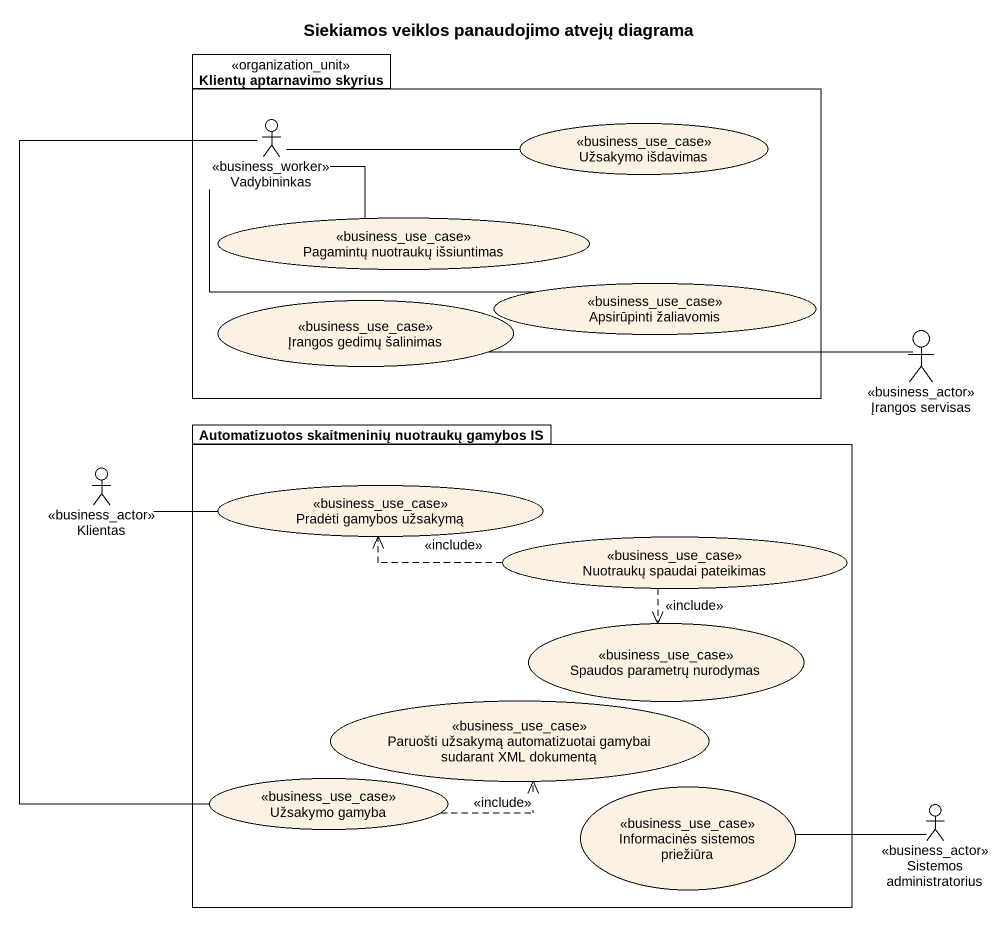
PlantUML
@startuml
title Siekiamos veiklos panaudojimo atvejų diagrama
package "Klientų aptarnavimo skyrius" as Klientų_aptarnavimo_skyrius <<organization_unit>> {
  actor Vadybininkas <<business_worker>>
  usecase "Užsakymo išdavimas" as Užsakymo_išdavimas <<business_use_case>>
  usecase "Pagamintų nuotraukų išsiuntimas" as Pagamintų_nuotraukų <<business_use_case>>
  usecase "Įrangos gedimų šalinimas" as Įrangos_gedimų_šalinimas <<business_use_case>>
  usecase "Apsirūpinti žaliavomis" as Apsirūpinti_žaliavomis <<business_use_case>>
}
actor "Įrangos servisas" as Įrangos_servisas <<business_actor>>
package "Automatizuotos skaitmeninių nuotraukų gamybos IS" as Automatizuotos_skaitmeninių {
  usecase "Pradėti gamybos užsakymą" as Pradėti_gamybos_užsakymą <<business_use_case>>
  usecase "Nuotraukų spaudai pateikimas" as Nuotraukų_spaudai_pateikimas <<business_use_case>>
  usecase "Spaudos parametrų nurodymas" as Spaudos_parametrų_nurodymas <<business_use_case>>
  usecase "Paruošti užsakymą automatizuotai gamybai sudarant XML dokumentą" as Paruošti_užsakymą <<business_use_case>>
  usecase "Užsakymo gamyba" as Užsakymo_gamyba <<business_use_case>>
  usecase "Informacinės sistemos priežiūra" as Informacinės_sistemos <<business_use_case>>
}
actor Klientas <<business_actor>>
actor "Sistemos administratorius" as Sistemos_administratorius <<business_actor>>
Vadybininkas -right- Užsakymo_išdavimas
Vadybininkas -- Pagamintų_nuotraukų
Vadybininkas -right- Apsirūpinti_žaliavomis
Įrangos_servisas -left- Įrangos_gedimų_šalinimas
Klientas -right- Pradėti_gamybos_užsakymą
Nuotraukų_spaudai_pateikimas .left.> Pradėti_gamybos_užsakymą : <<include>>
Nuotraukų_spaudai_pateikimas ..> Spaudos_parametrų_nurodymas : <<include>>
Užsakymo_gamyba -up- Vadybininkas
Užsakymo_gamyba .right.> Paruošti_užsakymą : <<include>>
Sistemos_administratorius -left- Informacinės_sistemos
@enduml
